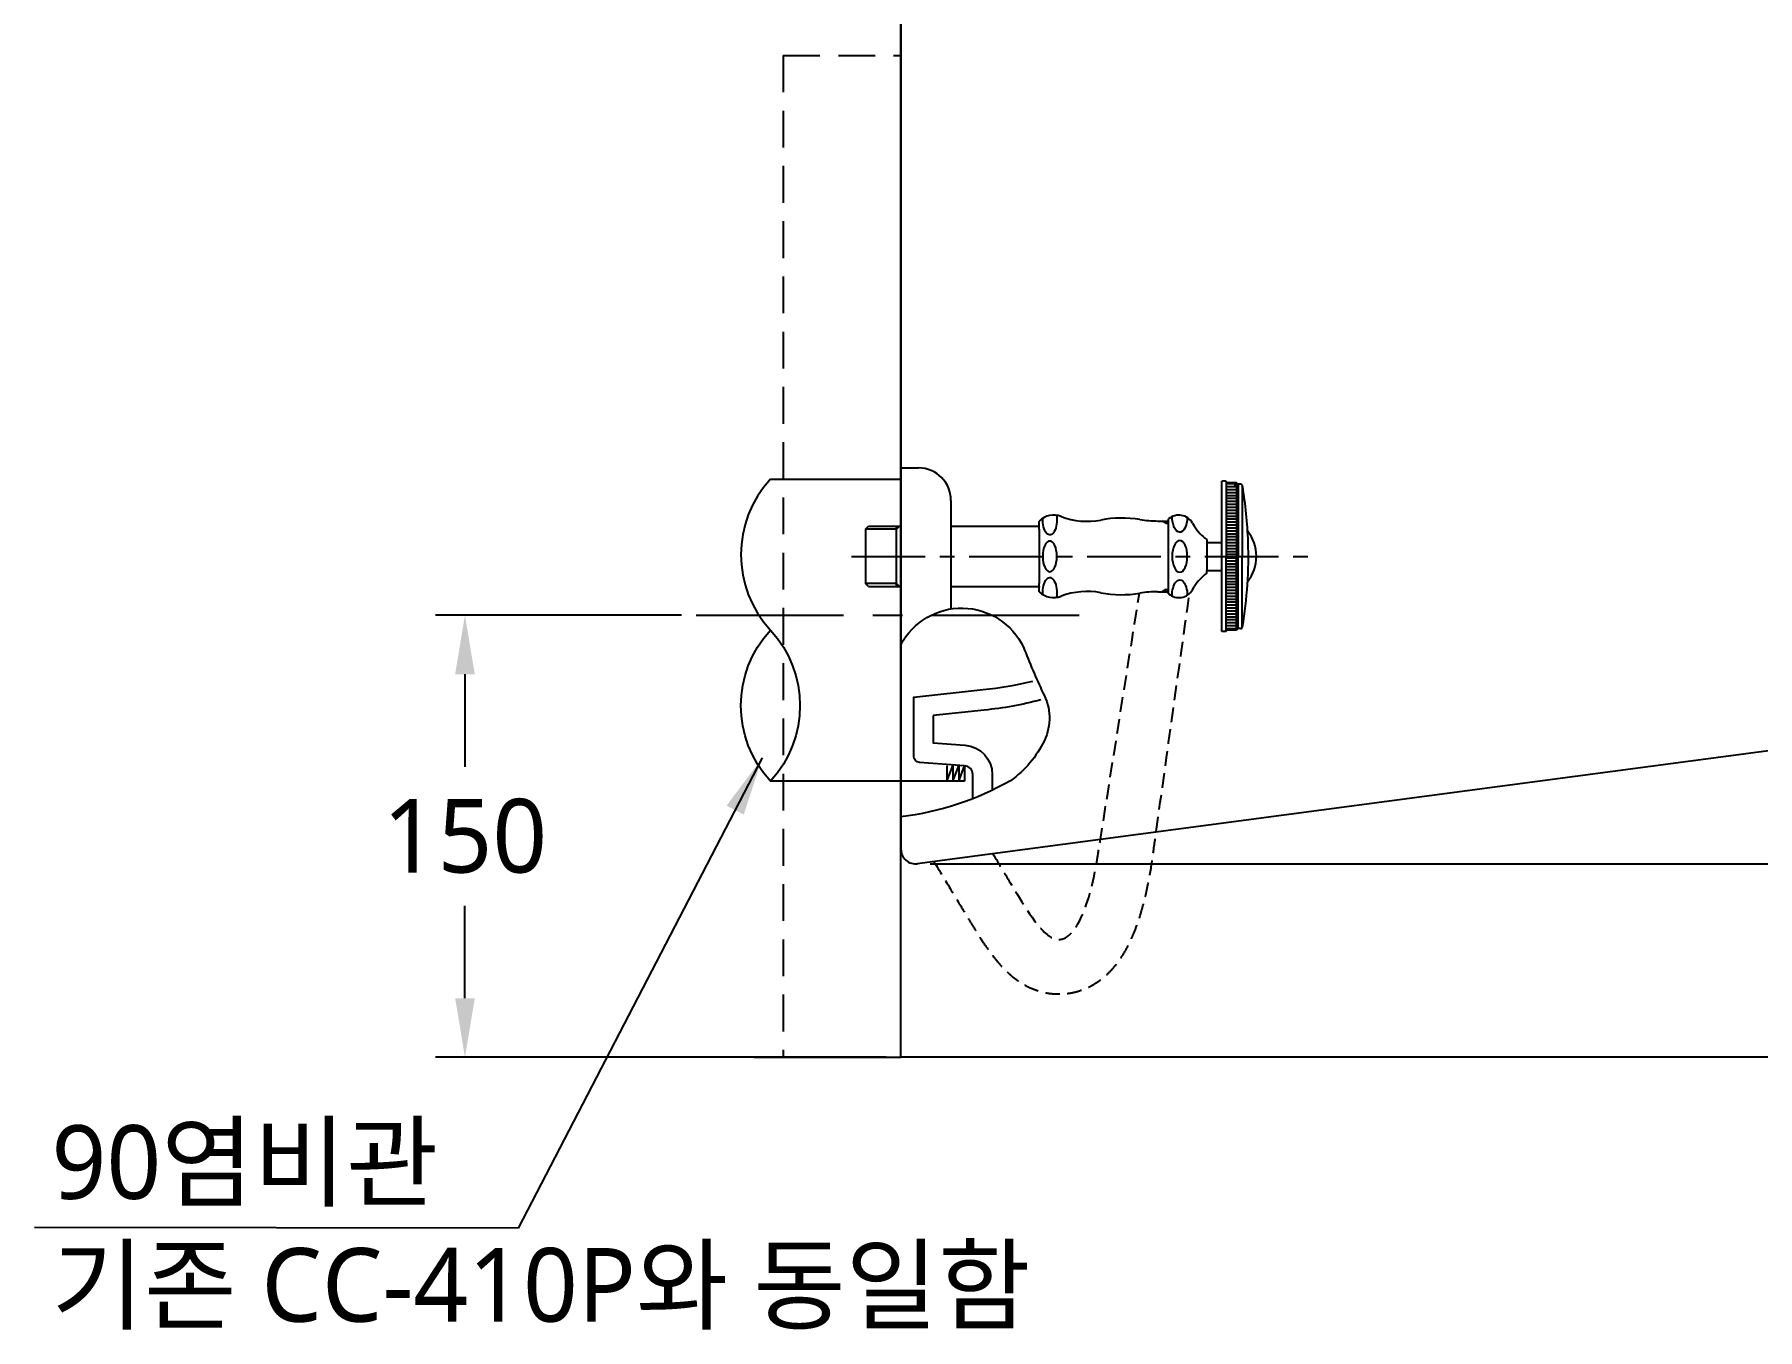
# Model space of a CAD drawing. Extents: x 7905 to 14077, y -986 to 9572.
# Drawn here: x 7905 to 8490, y -986 to -546 of the extents above; entities that cross this region are included whole.
import ezdxf
from ezdxf.lldxf.tags import DXFTag

# ---------------------------------------------------------------- set-up
doc = ezdxf.new("R2010")
doc.units = 0
doc.header["$LTSCALE"] = 20
doc.header["$MEASUREMENT"] = 0
for name, pattern in [('CENTER', [2, 1.25, -0.25, 0.25, -0.25]), ('HIDDEN', [0.375, 0.25, -0.125]), ('HIDDEN2', [0.1875, 0.125, -0.0625])]:
    doc.linetypes.add(name, pattern=pattern)
doc.layers.get('0').update_dxf_attribs({"linetype": 'CONTINUOUS'})
doc.layers.get('DEFPOINTS').update_dxf_attribs({"linetype": 'CONTINUOUS'})
for name, color, linetype in [('1', 1, 'CONTINUOUS'), ('2', 2, 'CONTINUOUS'), ('3', 3, 'CONTINUOUS'), ('4', 4, 'CONTINUOUS'), ('CENTER', 2, 'CENTER'), ('SA-DOOR', 4, 'CONTINUOUS')]:
    doc.layers.add(name, color=color, linetype=linetype)
doc.styles.add('ROMANS', font='NanumGothic.ttf')
doc.styles.get("Standard").update_dxf_attribs({"font": 'NanumGothic.ttf'})
tags = doc.linetypes.add('DASHED', pattern=[0.75, 0.5, -0.25]).pattern_tags.tags
tags[6:7] = [DXFTag(74, 4), DXFTag(75, 0), DXFTag(340, '0'), DXFTag(46, 1.0), DXFTag(50, 0.0), DXFTag(44, 0.0), DXFTag(45, 0.0)]
tags[4:5] = [DXFTag(74, 4), DXFTag(75, 0), DXFTag(340, '0'), DXFTag(46, 1.0), DXFTag(50, 0.0), DXFTag(44, 0.0), DXFTag(45, 0.0)]
doc.dimstyles.get("Standard").update_dxf_attribs({"dimtxt": 2.5, "dimasz": 2, "dimexe": 2, "dimexo": 1, "dimgap": 1.5, "dimtad": 1, "dimdec": 0, "dimlfac": 10, "dimrnd": 0.5, "dimzin": 0, "dimdsep": 46, "dimtxsty": 'Standard', "dimcen": 0, "dimclrt": 2, "dimadec": 0, "dimazin": 0, "dimtfac": 1, "dimtdec": 0, "dimtmove": 0, "dimatfit": 3, "dimfxl": 0, "dimtolj": 1, "dimtzin": 0, "dimarcsym": 0})

# ---------------------------------------------------------------- blocks, each defined once
blk = doc.blocks.new('*D54')
at = {"layer": '3', "color": 3, "lineweight": -2}
for p, q in [((8799.17, -488.4), (8828.59, -488.4)), ((8818.59, -508.4), (8818.59, -634.42)), ((8818.59, -807.69), (8818.59, -681.67)), ((8208.85, -827.69), (8828.59, -827.69))]:
    blk.add_line(p, q, dxfattribs=at)
at = {"layer": '3', "color": 3}
for points in [[(8815.26, -508.4), (8821.93, -508.4), (8818.59, -488.4)], [(8815.26, -807.69), (8821.93, -807.69), (8818.59, -827.69)]]:
    blk.add_solid(points, dxfattribs=at)
at = {"layer": 'DEFPOINTS', "color": 0}
for p in [(8794.17, -488.4), (8203.85, -827.69), (8818.59, -827.69)]:
    blk.add_point(p, dxfattribs=at)
at = {"layer": '3', "color": 2, "insert": (8818.59, -658.04), "char_height": 25, "attachment_point": 5}
blk.add_mtext('\\A1;340', dxfattribs=at)
blk = doc.blocks.new('*D55')
at = {"layer": '3', "color": 3, "lineweight": -2}
for p, q in [((8124.44, -743.3), (8040.9, -743.3)), ((8050.9, -763.3), (8050.9, -794.73)), ((8050.9, -873.3), (8050.9, -841.88)), ((8193.95, -893.3), (8040.9, -893.3))]:
    blk.add_line(p, q, dxfattribs=at)
at = {"layer": '3', "color": 3}
for points in [[(8047.57, -763.3), (8054.24, -763.3), (8050.9, -743.3)], [(8047.57, -873.3), (8054.24, -873.3), (8050.9, -893.3)]]:
    blk.add_solid(points, dxfattribs=at)
at = {"layer": 'DEFPOINTS', "color": 0}
for p in [(8129.44, -743.3), (8050.9, -893.3), (8198.95, -893.3)]:
    blk.add_point(p, dxfattribs=at)
at = {"layer": '3', "color": 2, "insert": (8050.9, -818.3), "char_height": 25, "attachment_point": 5}
blk.add_mtext('\\A1;150', dxfattribs=at)

msp = doc.modelspace()

# ---------------------------------------------------------------- linework, layer by layer
at = {"color": 7, "ltscale": 10}
msp.add_line((8198.95162, -768.42608), (8198.95162, -694.19588), dxfattribs=at)
at = {"color": 7, "linetype": 'Continuous'}
for p, q in [((8154.63816, -697.07231), (8198.95162, -697.07231)), ((8220.57866, -799.57347), (8154.63816, -799.57347))]:
    msp.add_line(p, q, dxfattribs=at)
msp.add_lwpolyline([(8154.63816, -697.07231, 0.39162965), (8154.63816, -748.32289, -0.39162965), (8154.63816, -799.57347, -0.39162965), (8154.63816, -748.32289)], format="xyb", dxfattribs=at)
at = {"color": 7, "linetype": 'DASHED'}
msp.add_lwpolyline([(8198.95162, -753.3024, -0.618200744), (8240.55221, -754.13503, 0.015371685), (8247.18266, -769.6336, -0.242298056), (8247.6526, -785.83666, -0.128371921), (8236.13902, -799.45662, -0.10051329), (8198.95162, -811.66887, 0.000912305)], format="xyb", dxfattribs=at)
at = {"color": 7}
for points in [[(8223.35429, -805.56242), (8223.35429, -797.3509, 0.392453762), (8220.57866, -794.3593), (8205.20471, -793.20625, -0.392453762), (8203.35429, -791.21186), (8203.35429, -771.06747), (8226.88752, -768.49033, 0.041205696), (8243.71029, -765.61144, -0.300383346)], [(8246.42861, -771.978, -0.04484011), (8227.24687, -775.44873), (8209.95162, -777.34275)], [(8209.95162, -777.34275), (8209.95162, -786.57281), (8220.69952, -787.37891, -0.392453762), (8229.95162, -797.3509), (8229.95162, -802.6947, -0.092976611)]]:
    msp.add_lwpolyline(points, format="xyb", dxfattribs=at)
at = {"color": 2, "linetype": 'HIDDEN'}
msp.add_arc((8311.92965, -699.05924), 0.5, 251.53875228, 0.45129193, dxfattribs=at)
at = {"layer": '1', "color": 1, "linetype": 'CENTER'}
msp.add_line((8182.17493, -723.3024), (8340.83371, -723.3024), dxfattribs=at)
at = {"layer": '3', "color": 7}
for p, q in [((8198.95162, -493.56408), (8198.95162, -822.67692)), ((8723.81638, -758.83571), (8204.51022, -827.6466)), ((8214.57866, -794.3593), (8214.57866, -799.57347)), ((8214.57866, -799.57347), (8216.57866, -794.3593)), ((8216.57866, -794.3593), (8216.57866, -799.57347)), ((8216.57866, -799.57347), (8218.57866, -794.3593)), ((8218.57866, -794.3593), (8218.57866, -799.57347)), ((8218.57866, -799.57347), (8220.57866, -794.3593)), ((8220.57866, -794.3593), (8220.57866, -799.57347))]:
    msp.add_line(p, q, dxfattribs=at)
at = {"layer": '3', "color": 2, "linetype": 'HIDDEN2', "ltscale": 5}
for p, q in [((8158.95162, -553.3024), (8158.95162, -893.3024)), ((8158.95162, -553.3024), (8198.95162, -553.3024)), ((8158.95162, -893.3024), (8198.95162, -893.3024))]:
    msp.add_line(p, q, dxfattribs=at)
at = {"layer": '3'}
msp.add_line((8148.95162, -893.3024), (8198.95162, -893.3024), dxfattribs=at)
at = {"layer": '3', "color": 7}
msp.add_arc((8203.95162, -822.67692), 5, 180, 277.54803213, dxfattribs=at)
at = {"layer": '3', "color": 4, "linetype": 'HIDDEN'}
for points, knots in [([(8210.18277, -826.89496), (8212.14321, -830.15237), (8214.10364, -833.40978), (8216.06408, -836.66718), (8217.60654, -839.2301), (8219.14899, -841.79301), (8220.69145, -844.35592), (8220.69551, -844.36266), (8220.69956, -844.36939), (8220.70361, -844.37612), (8221.06243, -844.97233), (8221.42612, -845.57664), (8222.53143, -847.40679), (8223.28694, -848.64954), (8224.97185, -851.36092), (8225.90822, -852.83173), (8227.87163, -855.76401), (8228.89671, -857.22497), (8230.77988, -859.68464), (8231.58934, -860.68489), (8233.36886, -862.69839), (8234.337, -863.71267), (8236.25946, -865.47033), (8237.13811, -866.20825), (8238.7043, -867.35239), (8239.3035, -867.75997), (8240.7279, -868.63869), (8241.58306, -869.11029), (8243.39789, -869.96619), (8244.36284, -870.35435), (8246.39705, -871.01383), (8247.46641, -871.28472), (8249.67569, -871.67347), (8250.8153, -871.79086), (8253.11, -871.85222), (8254.26444, -871.79604), (8256.52689, -871.51627), (8257.63433, -871.29298), (8259.75345, -870.70929), (8260.76497, -870.34938), (8262.66686, -869.53378), (8263.55743, -869.07846), (8265.63925, -867.86252), (8266.75044, -867.06663), (8268.73264, -865.43527), (8269.60503, -864.59922), (8271.17239, -862.92555), (8271.86774, -862.08724), (8273.13227, -860.4183), (8273.70142, -859.58728), (8275.10231, -857.37337), (8275.85477, -855.99478), (8277.21247, -853.22483), (8277.8166, -851.833), (8278.92673, -849.01395), (8279.43216, -847.58675), (8280.79514, -843.37144), (8281.55875, -840.51945), (8282.90157, -834.63312), (8283.47885, -831.60015), (8284.1402, -827.45639), (8284.29725, -826.40599), (8284.44502, -825.34922), (8284.4461, -825.34146), (8284.44719, -825.33369), (8284.44828, -825.32592), (8284.84088, -822.51672), (8285.23349, -819.70751), (8285.62609, -816.89831), (8289.39912, -789.90119), (8293.17216, -762.90407), (8296.94519, -735.90695)], [-16.736741239, -16.736741239, -16.736741239, -16.736741239, -7.380657139, -7.380657139, -7.380657139, -0.01933632, -0.01933632, -0.01933632, 0, 0, 0, 1.712205368, 1.712205368, 5.136616103, 5.136616103, 9.139957414, 9.139957414, 13.143298724, 13.143298724, 15.889009501, 15.889009501, 18.634720277, 18.634720277, 20.58918815, 20.58918815, 21.674571739, 21.674571739, 22.966805513, 22.966805513, 24.259039287, 24.259039287, 25.551273061, 25.551273061, 26.843506836, 26.843506836, 28.13574061, 28.13574061, 29.427974384, 29.427974384, 30.720208158, 30.720208158, 32.012441932, 32.012441932, 33.96697132, 33.96697132, 35.921500707, 35.921500707, 37.876030095, 37.876030095, 39.830559482, 39.830559482, 43.099494842, 43.099494842, 46.368430202, 46.368430202, 49.637365563, 49.637365563, 55.866815569, 55.866815569, 62.096265576, 62.096265576, 64.191079791, 64.191079791, 64.191079791, 64.206476643, 64.206476643, 64.206476643, 69.77487133, 69.77487133, 69.77487133, 123.288463239, 123.288463239, 123.288463239, 123.288463239]), ([(8230.18009, -824.24521), (8232.30485, -827.77565), (8234.4296, -831.30609), (8236.55436, -834.83653), (8241.22856, -842.60307), (8254.26283, -864.26049), (8262.93882, -843.02149), (8265.72593, -825.45184), (8265.7272, -825.44382), (8265.72847, -825.43581), (8265.72974, -825.42779), (8266.04786, -823.42127), (8266.36598, -821.41475), (8266.6841, -819.40823), (8271.10112, -791.54827), (8275.51813, -763.68831), (8279.93514, -735.82836)], [-10.138748919, -10.138748919, -10.138748919, -10.138748919, 0, 0, 0, 22.304004938, 62.195930978, 62.195930978, 62.195930978, 62.21412851, 62.21412851, 62.21412851, 66.769475191, 66.769475191, 66.769475191, 130.019084784, 130.019084784, 130.019084784, 130.019084784])]:
    msp.add_open_spline(points, degree=3, knots=knots, dxfattribs=at)
at = {"layer": '4'}
for p, q in [((8198.95162, -753.3024), (8198.95162, -693.3024)), ((8198.95162, -693.3024), (8204.95162, -693.3024)), ((8309.45162, -697.8024), (8307.95162, -697.8024)), ((8307.95162, -698.8024), (8307.95162, -697.8024)), ((8307.95162, -723.3024), (8307.95162, -698.8024)), ((8309.45162, -698.0024), (8309.45162, -697.8024)), ((8309.45162, -698.0024), (8309.45162, -723.3024)), ((8312.95162, -698.71388), (8309.45162, -698.71388)), ((8312.95162, -699.71388), (8309.45162, -699.71388)), ((8312.95162, -700.71388), (8309.45162, -700.71388)), ((8312.95162, -701.71388), (8309.45162, -701.71388)), ((8312.95162, -698.3024), (8309.75162, -698.3024)), ((8313.45162, -698.8024), (8312.95162, -698.3024)), ((8312.95162, -698.3024), (8312.95162, -723.3024)), ((8314.27537, -698.8024), (8313.45162, -698.8024)), ((8313.45162, -698.8024), (8313.45162, -723.3024)), ((8314.8668, -699.3024), (8314.8668, -723.3024)), ((8215.95162, -704.3024), (8215.95162, -741.23979)), ((8312.95162, -702.71388), (8309.45162, -702.71388)), ((8312.95162, -703.71388), (8309.45162, -703.71388)), ((8312.95162, -704.71388), (8309.45162, -704.71388)), ((8312.95162, -705.71388), (8309.45162, -705.71388)), ((8312.95162, -706.71388), (8309.45162, -706.71388)), ((8312.95162, -707.71388), (8309.45162, -707.71388)), ((8186.95162, -714.0524), (8187.95162, -713.0524)), ((8187.95162, -713.0524), (8198.95162, -713.0524)), ((8197.45162, -733.5524), (8197.45162, -713.0524)), ((8197.45162, -714.0524), (8198.45162, -713.0524)), ((8198.95162, -713.66936), (8198.95162, -732.93479)), ((8215.95162, -713.0524), (8245.95049, -713.0524)), ((8245.95049, -714.05127), (8245.95049, -711.30351)), ((8286.23983, -711.3024), (8289.86502, -711.3024)), ((8288.95162, -712.0524), (8287.65258, -711.3024)), ((8288.95162, -711.3024), (8288.95162, -712.0524)), ((8288.95162, -712.0524), (8289.86502, -712.0524)), ((8289.86502, -711.3024), (8289.86502, -710.58168)), ((8289.86502, -735.3024), (8289.86502, -711.3024)), ((8297.97843, -711.98088), (8298.53079, -712.93761)), ((8312.95162, -708.71388), (8309.45162, -708.71388)), ((8312.95162, -709.71388), (8309.45162, -709.71388)), ((8312.95162, -710.71388), (8309.45162, -710.71388)), ((8312.95162, -711.71388), (8309.45162, -711.71388)), ((8312.95162, -712.71388), (8309.45162, -712.71388)), ((8312.95162, -713.71388), (8309.45162, -713.71388)), ((8197.45162, -714.0524), (8186.95162, -714.0524)), ((8187.0759, -732.5524), (8187.0759, -714.0524)), ((8245.95162, -714.0524), (8245.95162, -732.5524)), ((8302.86502, -717.57006), (8302.86502, -718.5524)), ((8302.86502, -718.5524), (8302.86502, -728.0524)), ((8302.86502, -718.5524), (8307.95162, -718.5524)), ((8312.95162, -714.71388), (8309.45162, -714.71388)), ((8312.95162, -715.71388), (8309.45162, -715.71388)), ((8312.95162, -716.71388), (8309.45162, -716.71388)), ((8312.95162, -717.71388), (8309.45162, -717.71388)), ((8312.95162, -718.71388), (8309.45162, -718.71388)), ((8312.95162, -719.71388), (8309.45162, -719.71388)), ((8307.95162, -748.8024), (8307.95162, -723.3024)), ((8312.95162, -720.71388), (8309.45162, -720.71388)), ((8312.95162, -721.71388), (8309.45162, -721.71388)), ((8312.95162, -722.71388), (8309.45162, -722.71388)), ((8309.45162, -748.6024), (8309.45162, -723.3024)), ((8312.95162, -723.89092), (8309.45162, -723.89092)), ((8312.95162, -724.89092), (8309.45162, -724.89092)), ((8312.95162, -748.3024), (8312.95162, -723.3024)), ((8313.45162, -747.8024), (8313.45162, -723.3024)), ((8314.8668, -747.3024), (8314.8668, -723.3024)), ((8302.86502, -728.0524), (8307.95162, -728.0524)), ((8302.86502, -729.03474), (8302.86502, -728.0524)), ((8312.95162, -725.89092), (8309.45162, -725.89092)), ((8312.95162, -726.89092), (8309.45162, -726.89092)), ((8312.95162, -727.89092), (8309.45162, -727.89092)), ((8312.95162, -728.89092), (8309.45162, -728.89092)), ((8312.95162, -729.89092), (8309.45162, -729.89092)), ((8312.95162, -730.89092), (8309.45162, -730.89092)), ((8197.45162, -732.5524), (8186.95162, -732.5524)), ((8187.95162, -733.5524), (8186.95162, -732.5524)), ((8187.95162, -733.5524), (8198.95162, -733.5524)), ((8198.45162, -733.5524), (8197.45162, -732.5524)), ((8215.95162, -733.5524), (8245.95162, -733.5524)), ((8245.95162, -735.3024), (8245.95162, -732.5524)), ((8245.95162, -733.5524), (8245.95162, -733.73414)), ((8245.95162, -735.3024), (8245.95162, -733.73414)), ((8286.23983, -735.3024), (8289.86502, -735.3024)), ((8288.95162, -734.5524), (8287.65258, -735.3024)), ((8288.95162, -734.5524), (8289.86502, -734.5524)), ((8288.95162, -735.3024), (8288.95162, -734.5524)), ((8289.86502, -736.02311), (8289.86502, -735.3024)), ((8297.97843, -734.62391), (8298.53079, -733.66719)), ((8312.95162, -731.89092), (8309.45162, -731.89092)), ((8312.95162, -732.89092), (8309.45162, -732.89092)), ((8312.95162, -733.89092), (8309.45162, -733.89092)), ((8312.95162, -734.89092), (8309.45162, -734.89092)), ((8312.95162, -735.89092), (8309.45162, -735.89092)), ((8312.95162, -736.89092), (8309.45162, -736.89092)), ((8312.95162, -737.89092), (8309.45162, -737.89092)), ((8312.95162, -738.89092), (8309.45162, -738.89092)), ((8312.95162, -739.89092), (8309.45162, -739.89092)), ((8312.95162, -740.89092), (8309.45162, -740.89092)), ((8312.95162, -741.89092), (8309.45162, -741.89092)), ((8312.95162, -742.89092), (8309.45162, -742.89092)), ((8309.45162, -748.8024), (8307.95162, -748.8024)), ((8312.95162, -743.89092), (8309.45162, -743.89092)), ((8312.95162, -744.89092), (8309.45162, -744.89092)), ((8312.95162, -745.89092), (8309.45162, -745.89092)), ((8312.95162, -746.89092), (8309.45162, -746.89092)), ((8312.95162, -747.89092), (8309.45162, -747.89092)), ((8309.45162, -748.8024), (8309.45162, -748.6024)), ((8312.95162, -748.3024), (8309.75162, -748.3024)), ((8313.45162, -747.8024), (8312.95162, -748.3024)), ((8314.27537, -747.8024), (8313.45162, -747.8024))]:
    msp.add_line(p, q, dxfattribs=at)
for centre, radius, start, end in [((8204.95162, -704.3024), 11, 0, 90), ((8309.75162, -698.0024), 0.3, 180, 270), ((8314.27537, -699.5024), 0.7, 9.49341, 90), ((8171.95162, -723.3024), 145, 1.94314208, 9.49341), ((8250.85799, -716.29515), 7, 69.03386253, 134.51293636), ((8262.24645, -686.57469), 24.82771, 249.03386253, 280.73727502), ((8273.95162, -748.3024), 38, 80.69517447, 100.73727399), ((8286.23983, -673.3024), 38, 260.69517649, 270.00000262), ((8293.33915, -714.65937), 5.35697, 30, 130.43056562), ((8310.65515, -705.93761), 14, 210, 236.19017959), ((8171.95162, -723.3024), 145, 350.50659, 1.94314208), ((8305.69739, -723.34773), 14, 0.24727149, 38.21407326), ((8305.69739, -723.22689), 14, 321.78592674, 359.75272851), ((8310.65515, -740.66719), 14, 123.80982041, 150), ((8250.85799, -730.30964), 7, 225.5, 290.96613747), ((8262.24645, -760.03011), 24.82771, 79.26272498, 110.96613747), ((8273.95162, -698.3024), 38, 259.26272601, 279.30482553), ((8286.23983, -773.3024), 38, 89.99999738, 99.30482351), ((8293.33915, -731.94542), 5.35697, 229.56943438, 330), ((8309.75162, -748.6024), 0.3, 90, 180), ((8314.27537, -747.1024), 0.7, 270, 350.50659)]:
    msp.add_arc(centre, radius, start, end, dxfattribs=at)
at = {"layer": '4', "extrusion": (0, 0, -1)}
for centre, major_axis, ratio, start_param, end_param in [((8249.51268, -710.7975), (0, -5.21778), 0.460090084, 4.433610919, 7.934687634), ((8293.63027, -709.71011), (0, -5.39901), 0.478204164, 4.790779575, 7.834250848), ((8249.51268, -735.71668), (0, -5.21778), 0.460090084, 1.472185923, 5.009627066), ((8293.63027, -736.62284), (0, -5.39901), 0.478204164, 1.540107538, 4.68362008)]:
    msp.add_ellipse(centre, major_axis=major_axis, ratio=ratio, start_param=start_param, end_param=end_param, dxfattribs=at)
for centre, major_axis, ratio in [((8249.51268, -723.3024), (0, -5.21778), 0.460090084), ((8293.63027, -723.3024), (0, -5.39901), 0.478204164)]:
    msp.add_ellipse(centre, major_axis=major_axis, ratio=ratio, dxfattribs=at)
at = {"layer": 'CENTER', "color": 1, "linetype": 'CENTER', "ltscale": 2}
msp.add_line((8129.43685, -743.3024), (8260.43735, -743.3024), dxfattribs=at)
at = {"layer": 'SA-DOOR', "color": 7}
msp.add_lwpolyline([(8198.95162, 1275.95857), (10879.9466, 1275.95857), (10879.9466, -893.3024), (8198.95162, -893.3024)], close=True, dxfattribs=at)

# ---------------------------------------------------------------- texts
at = {"layer": '2', "insert": (7910.52172, -951.04038), "char_height": 25, "width": 407.970583, "attachment_point": 4, "style": 'ROMANS'}
msp.add_mtext('90염비관\\P기존 CC-410P와 동일함', dxfattribs=at)

# ---------------------------------------------------------------- dimensions: what is measured, and where the dimension line sits
at = {"layer": '3'}
for base, p1, p2, override, picture, middle in [((8818.59464, -827.68993), (8794.16729, -488.39645), (8203.85343, -827.68993), {"dimtxt": 25, "dimasz": 20, "dimexe": 10, "dimexo": 5, "dimgap": 10, "dimtih": 1, "dimtoh": 1, "dimdec": 0, "dimlfac": 1, "dimzin": 8, "dimclrd": 3, "dimclre": 3, "dimtdec": 4, "dimarcsym": 1}, '*D54', (8818.59464, -658.04319)), ((8050.90473, -893.3024), (8129.43685, -743.3024), (8198.95162, -893.3024), {"dimtxt": 25, "dimasz": 20, "dimexe": 10, "dimexo": 5, "dimgap": 10, "dimtih": 1, "dimtoh": 1, "dimdec": 4, "dimlfac": 1, "dimzin": 8, "dimclrd": 3, "dimclre": 3, "dimtdec": 4, "dimarcsym": 1}, '*D55', (8050.90473, -818.3024))]:
    dim = msp.add_linear_dim(base=base, p1=p1, p2=p2, angle=90, dimstyle='Standard', override=override, dxfattribs=at)
    dim.commit()
    dim.dimension.update_dxf_attribs({"geometry": picture, "text_midpoint": middle})

# ---------------------------------------------------------------- leaders
msp.add_leader([(8151.87894, -791.682), (8068.92812, -951.31287), (7904.70821, -951.04038)], dimstyle='Standard', override={"dimtxt": 25, "dimasz": 20, "dimexe": 10, "dimexo": 5, "dimgap": 10, "dimtad": 0, "dimdec": 4, "dimlfac": 1, "dimzin": 8, "dimclrd": 3, "dimclre": 3, "dimtdec": 4, "dimarcsym": 1}, dxfattribs=at)

doc.saveas('drawing.dxf')
